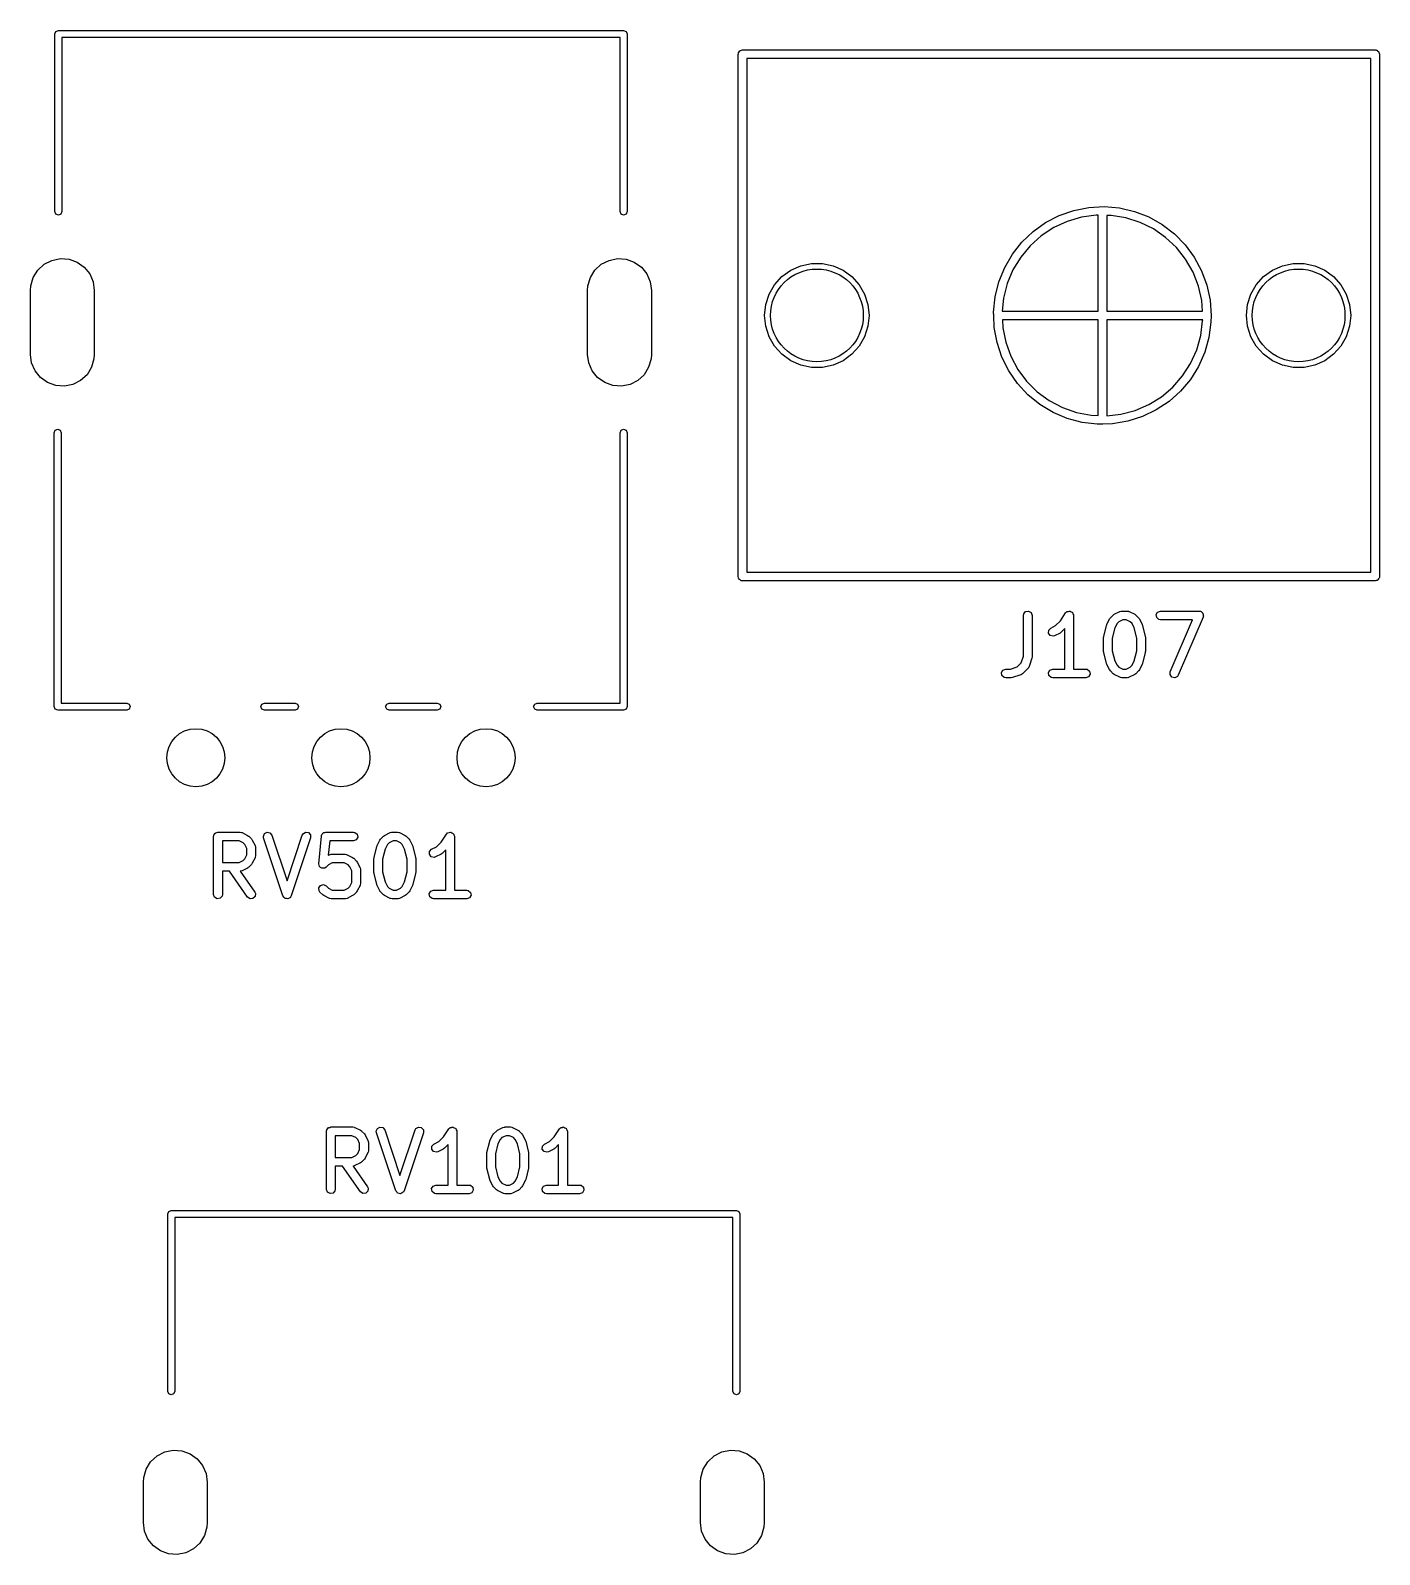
# Model space of a CAD drawing. Extents: x 75 to 204, y -140 to -31.
# Drawn here: x 162.25 to 185.5, y -56.91 to -30.65 of the extents above; entities that cross this region are included whole.
import ezdxf

# ---------------------------------------------------------------- set-up
doc = ezdxf.new("R2010")
doc.units = 0
doc.layers.add('BLACK', color=7, linetype='CONTINUOUS')

msp = doc.modelspace()

# ---------------------------------------------------------------- linework, layer by layer
at = {"layer": 'BLACK', "linetype": 'CONTINUOUS'}
for p, q in [((162.67, -30.71), (162.688, -30.6676)), ((162.67, -33.77), (162.67, -30.71)), ((162.688, -30.6676), (162.73, -30.65)), ((162.73, -30.65), (172.47, -30.65)), ((172.47, -30.65), (172.512, -30.6676)), ((172.512, -30.6676), (172.53, -30.71)), ((172.53, -30.71), (172.53, -33.77)), ((172.41, -30.77), (162.79, -30.77)), ((162.79, -30.77), (162.79, -33.77)), ((172.41, -33.77), (172.41, -30.77)), ((174.503, -30.9917), (174.521, -30.985)), ((174.521, -30.985), (185.421, -30.985)), ((185.421, -30.985), (185.431, -30.9867)), ((174.446, -31.06), (174.448, -31.0503)), ((174.446, -40.06), (174.446, -31.06)), ((174.447, -31.047), (174.449, -31.0441)), ((174.448, -31.0503), (174.447, -31.047)), ((174.449, -31.0441), (174.451, -31.0343)), ((174.451, -31.0343), (174.463, -31.0194)), ((174.463, -31.0194), (174.473, -31.0025)), ((174.473, -31.0025), (174.479, -31.0002)), ((174.479, -31.0002), (174.483, -30.995)), ((174.483, -30.995), (174.503, -30.9917)), ((174.596, -31.135), (174.596, -39.985)), ((185.346, -31.135), (174.596, -31.135)), ((185.346, -39.985), (185.346, -31.135)), ((185.431, -30.9867), (185.434, -30.9861)), ((185.434, -30.9861), (185.437, -30.9878)), ((185.437, -30.9878), (185.447, -30.9895)), ((185.447, -30.9895), (185.462, -31.002)), ((185.462, -31.002), (185.478, -31.0118)), ((185.478, -31.0118), (185.481, -31.0181)), ((185.481, -31.0181), (185.486, -31.0225)), ((185.486, -31.0225), (185.489, -31.0417)), ((185.489, -31.0417), (185.496, -31.06)), ((185.496, -31.06), (185.496, -40.06)), ((162.688, -33.8124), (162.67, -33.77)), ((162.73, -33.83), (162.688, -33.8124)), ((162.772, -33.8124), (162.73, -33.83)), ((162.79, -33.77), (162.772, -33.8124)), ((172.428, -33.8124), (172.41, -33.77)), ((172.47, -33.83), (172.428, -33.8124)), ((172.512, -33.8124), (172.47, -33.83)), ((172.53, -33.77), (172.512, -33.8124)), ((179.741, -33.9613), (179.976, -33.8392)), ((179.976, -33.8392), (180.226, -33.7515)), ((180.361, -33.868), (180.115, -33.9397)), ((180.226, -33.7515), (180.486, -33.6998)), ((180.615, -33.8334), (180.361, -33.868)), ((180.486, -33.6998), (180.75, -33.6852)), ((180.646, -33.8338), (180.615, -33.8334)), ((180.646, -35.485), (180.646, -33.8338)), ((180.75, -33.6852), (181.014, -33.7081)), ((180.872, -33.8367), (180.796, -33.8358)), ((180.796, -33.8358), (180.796, -35.485)), ((181.125, -33.878), (180.872, -33.8367)), ((181.014, -33.7081), (181.272, -33.7679)), ((181.272, -33.7679), (181.519, -33.8634)), ((181.519, -33.8634), (181.75, -33.9929)), ((179.334, -34.2981), (179.526, -34.1153)), ((179.526, -34.1153), (179.741, -33.9613)), ((179.882, -34.047), (179.668, -34.1876)), ((180.115, -33.9397), (179.882, -34.047)), ((181.369, -33.9561), (181.125, -33.878)), ((181.599, -34.0695), (181.369, -33.9561)), ((181.81, -34.2157), (181.599, -34.0695)), ((181.75, -33.9929), (181.961, -34.1535)), ((179.17, -34.5061), (179.334, -34.2981)), ((179.477, -34.3584), (179.313, -34.5555)), ((179.668, -34.1876), (179.477, -34.3584)), ((181.996, -34.3913), (181.81, -34.2157)), ((181.961, -34.1535), (182.147, -34.3423)), ((182.155, -34.5927), (181.996, -34.3913)), ((182.147, -34.3423), (182.304, -34.5553)), ((162.486, -34.6784), (162.619, -34.6106)), ((162.619, -34.6106), (162.765, -34.5811)), ((162.765, -34.5811), (162.914, -34.592)), ((162.914, -34.592), (163.055, -34.6426)), ((163.055, -34.6426), (163.177, -34.7291)), ((172.086, -34.6784), (172.219, -34.6106)), ((172.219, -34.6106), (172.365, -34.5811)), ((172.365, -34.5811), (172.514, -34.592)), ((172.514, -34.592), (172.655, -34.6426)), ((172.655, -34.6426), (172.777, -34.7291)), ((179.037, -34.7351), (179.17, -34.5061)), ((179.313, -34.5555), (179.18, -34.7747)), ((182.282, -34.8153), (182.155, -34.5927)), ((182.304, -34.5553), (182.43, -34.7884)), ((162.256, -35.0497), (162.298, -34.9063)), ((162.298, -34.9063), (162.376, -34.7794)), ((162.376, -34.7794), (162.486, -34.6784)), ((163.177, -34.7291), (163.27, -34.8451)), ((163.27, -34.8451), (163.33, -34.9821)), ((171.856, -35.0497), (171.898, -34.9063)), ((171.898, -34.9063), (171.976, -34.7794)), ((171.976, -34.7794), (172.086, -34.6784)), ((172.777, -34.7291), (172.87, -34.8451)), ((172.87, -34.8451), (172.93, -34.9821)), ((175.073, -35.031), (175.199, -34.8912)), ((175.199, -34.8912), (175.351, -34.7806)), ((175.351, -34.7806), (175.523, -34.704)), ((175.523, -34.704), (175.707, -34.6649)), ((175.707, -34.6649), (175.895, -34.6649)), ((175.895, -34.6649), (176.079, -34.704)), ((176.079, -34.704), (176.251, -34.7806)), ((176.251, -34.7806), (176.403, -34.8912)), ((176.403, -34.8912), (176.529, -35.031)), ((178.938, -34.9806), (179.037, -34.7351)), ((179.18, -34.7747), (179.081, -35.0111)), ((182.375, -35.0542), (182.282, -34.8153)), ((182.43, -34.7884), (182.522, -35.0369)), ((183.373, -35.031), (183.499, -34.8912)), ((183.499, -34.8912), (183.651, -34.7806)), ((183.651, -34.7806), (183.823, -34.704)), ((183.823, -34.704), (184.007, -34.6649)), ((184.007, -34.6649), (184.195, -34.6649)), ((184.195, -34.6649), (184.379, -34.704)), ((184.379, -34.704), (184.551, -34.7806)), ((184.551, -34.7806), (184.703, -34.8912)), ((184.703, -34.8912), (184.829, -35.031)), ((162.25, -35.13), (162.256, -35.0497)), ((162.25, -36.23), (162.25, -35.13)), ((163.33, -34.9821), (163.35, -35.13)), ((163.35, -35.13), (163.35, -36.23)), ((171.85, -35.13), (171.856, -35.0497)), ((171.85, -36.23), (171.85, -35.13)), ((172.93, -34.9821), (172.95, -35.13)), ((172.95, -35.13), (172.95, -36.23)), ((174.979, -35.1939), (175.073, -35.031)), ((176.529, -35.031), (176.623, -35.1939)), ((178.874, -35.2376), (178.938, -34.9806)), ((179.081, -35.0111), (179.017, -35.2596)), ((182.432, -35.3043), (182.375, -35.0542)), ((182.522, -35.0369), (182.577, -35.2958)), ((183.279, -35.1939), (183.373, -35.031)), ((184.829, -35.031), (184.923, -35.1939)), ((174.901, -35.56), (174.921, -35.3729)), ((174.921, -35.3729), (174.979, -35.1939)), ((176.623, -35.1939), (176.681, -35.3729)), ((176.681, -35.3729), (176.701, -35.56)), ((178.847, -35.5011), (178.874, -35.2376)), ((179.017, -35.2596), (178.995, -35.485)), ((182.445, -35.485), (182.432, -35.3043)), ((182.577, -35.2958), (182.596, -35.56)), ((183.201, -35.56), (183.221, -35.3729)), ((183.221, -35.3729), (183.279, -35.1939)), ((184.923, -35.1939), (184.981, -35.3729)), ((184.981, -35.3729), (185.001, -35.56)), ((174.921, -35.7471), (174.901, -35.56)), ((176.701, -35.56), (176.681, -35.7471)), ((178.847, -35.5147), (178.847, -35.5011)), ((178.849, -35.5444), (178.847, -35.5147)), ((178.847, -35.547), (178.849, -35.5444)), ((178.849, -35.5586), (178.847, -35.547)), ((178.857, -35.7658), (178.849, -35.5586)), ((178.995, -35.485), (180.646, -35.485)), ((178.998, -35.635), (179.004, -35.7708)), ((180.646, -35.635), (178.998, -35.635)), ((180.646, -37.2835), (180.646, -35.635)), ((180.796, -35.485), (182.445, -35.485)), ((180.796, -35.635), (180.796, -37.2872)), ((182.449, -35.635), (180.796, -35.635)), ((182.416, -35.9049), (182.448, -35.6505)), ((182.448, -35.6505), (182.449, -35.635)), ((182.592, -35.6777), (182.557, -35.9402)), ((182.596, -35.56), (182.592, -35.6777)), ((183.221, -35.7471), (183.201, -35.56)), ((185.001, -35.56), (184.981, -35.7471)), ((174.979, -35.9261), (174.921, -35.7471)), ((175.073, -36.089), (174.979, -35.9261)), ((176.623, -35.9261), (176.529, -36.089)), ((176.681, -35.7471), (176.623, -35.9261)), ((178.905, -36.0263), (178.857, -35.7658)), ((179.004, -35.7708), (179.054, -36.0223)), ((182.347, -36.1516), (182.416, -35.9049)), ((182.557, -35.9402), (182.485, -36.1951)), ((183.279, -35.9261), (183.221, -35.7471)), ((183.373, -36.089), (183.279, -35.9261)), ((184.923, -35.9261), (184.829, -36.089)), ((184.981, -35.7471), (184.923, -35.9261)), ((162.27, -36.3779), (162.25, -36.23)), ((163.35, -36.23), (163.344, -36.3103)), ((171.87, -36.3779), (171.85, -36.23)), ((172.95, -36.23), (172.944, -36.3103)), ((175.199, -36.2288), (175.073, -36.089)), ((175.351, -36.3394), (175.199, -36.2288)), ((176.403, -36.2288), (176.251, -36.3394)), ((176.529, -36.089), (176.403, -36.2288)), ((178.989, -36.2775), (178.905, -36.0263)), ((179.054, -36.0223), (179.141, -36.2636)), ((182.241, -36.3854), (182.347, -36.1516)), ((182.485, -36.1951), (182.378, -36.4374)), ((183.499, -36.2288), (183.373, -36.089)), ((183.651, -36.3394), (183.499, -36.2288)), ((184.703, -36.2288), (184.551, -36.3394)), ((184.829, -36.089), (184.703, -36.2288)), ((162.33, -36.5149), (162.27, -36.3779)), ((163.302, -36.4537), (163.224, -36.5806)), ((163.344, -36.3103), (163.302, -36.4537)), ((171.93, -36.5149), (171.87, -36.3779)), ((172.902, -36.4537), (172.824, -36.5806)), ((172.944, -36.3103), (172.902, -36.4537)), ((175.523, -36.416), (175.351, -36.3394)), ((175.707, -36.4551), (175.523, -36.416)), ((175.895, -36.4551), (175.707, -36.4551)), ((176.079, -36.416), (175.895, -36.4551)), ((176.251, -36.3394), (176.079, -36.416)), ((179.107, -36.5145), (178.989, -36.2775)), ((179.141, -36.2636), (179.262, -36.4894)), ((179.262, -36.4894), (179.415, -36.6949)), ((182.103, -36.601), (182.241, -36.3854)), ((182.378, -36.4374), (182.238, -36.6621)), ((183.823, -36.416), (183.651, -36.3394)), ((184.007, -36.4551), (183.823, -36.416)), ((184.195, -36.4551), (184.007, -36.4551)), ((184.379, -36.416), (184.195, -36.4551)), ((184.551, -36.3394), (184.379, -36.416)), ((162.423, -36.6309), (162.33, -36.5149)), ((162.545, -36.7174), (162.423, -36.6309)), ((162.686, -36.768), (162.545, -36.7174)), ((162.981, -36.7494), (162.835, -36.7789)), ((163.114, -36.6816), (162.981, -36.7494)), ((163.224, -36.5806), (163.114, -36.6816)), ((172.023, -36.6309), (171.93, -36.5149)), ((172.145, -36.7174), (172.023, -36.6309)), ((172.286, -36.768), (172.145, -36.7174)), ((172.581, -36.7494), (172.435, -36.7789)), ((172.714, -36.6816), (172.581, -36.7494)), ((172.824, -36.5806), (172.714, -36.6816)), ((179.258, -36.7323), (179.107, -36.5145)), ((179.437, -36.9268), (179.258, -36.7323)), ((179.415, -36.6949), (179.598, -36.8754)), ((181.933, -36.7938), (182.103, -36.601)), ((182.238, -36.6621), (182.067, -36.8648)), ((162.835, -36.7789), (162.686, -36.768)), ((172.435, -36.7789), (172.286, -36.768)), ((179.643, -37.094), (179.437, -36.9268)), ((179.598, -36.8754), (179.804, -37.027)), ((181.52, -37.0944), (181.738, -36.9595)), ((181.738, -36.9595), (181.933, -36.7938)), ((182.067, -36.8648), (181.87, -37.0415)), ((179.87, -37.2306), (179.643, -37.094)), ((179.804, -37.027), (180.031, -37.1464)), ((180.114, -37.3339), (179.87, -37.2306)), ((180.031, -37.1464), (180.273, -37.2309)), ((180.273, -37.2309), (180.525, -37.2787)), ((180.525, -37.2787), (180.646, -37.2835)), ((180.796, -37.2872), (181.036, -37.2609)), ((181.036, -37.2609), (181.284, -37.1956)), ((181.284, -37.1956), (181.52, -37.0944)), ((181.65, -37.1887), (181.411, -37.3033)), ((181.87, -37.0415), (181.65, -37.1887)), ((162.66, -37.58), (162.678, -37.5376)), ((162.678, -37.5376), (162.72, -37.52)), ((162.72, -37.52), (162.762, -37.5376)), ((162.762, -37.5376), (162.78, -37.58)), ((172.41, -37.58), (172.428, -37.5376)), ((172.428, -37.5376), (172.47, -37.52)), ((172.47, -37.52), (172.512, -37.5376)), ((172.512, -37.5376), (172.53, -37.58)), ((180.37, -37.4018), (180.114, -37.3339)), ((180.633, -37.4329), (180.37, -37.4018)), ((180.703, -37.4313), (180.633, -37.4329)), ((180.708, -37.4339), (180.703, -37.4313)), ((180.726, -37.4307), (180.708, -37.4339)), ((180.897, -37.4267), (180.726, -37.4307)), ((181.159, -37.3832), (180.897, -37.4267)), ((181.411, -37.3033), (181.159, -37.3832)), ((162.66, -42.3), (162.66, -37.58)), ((162.78, -37.58), (162.78, -42.24)), ((172.41, -42.24), (172.41, -37.58)), ((172.53, -37.58), (172.53, -42.3)), ((174.453, -40.0783), (174.446, -40.06)), ((174.456, -40.0975), (174.453, -40.0783)), ((174.461, -40.1018), (174.456, -40.0975)), ((174.464, -40.1082), (174.461, -40.1018)), ((174.48, -40.118), (174.464, -40.1082)), ((174.495, -40.1305), (174.48, -40.118)), ((174.505, -40.1322), (174.495, -40.1305)), ((174.508, -40.1339), (174.505, -40.1322)), ((174.511, -40.1333), (174.508, -40.1339)), ((174.521, -40.135), (174.511, -40.1333)), ((185.421, -40.135), (174.521, -40.135)), ((174.596, -39.985), (185.346, -39.985)), ((185.439, -40.1283), (185.421, -40.135)), ((185.458, -40.125), (185.439, -40.1283)), ((185.463, -40.1198), (185.458, -40.125)), ((185.469, -40.1175), (185.463, -40.1198)), ((185.479, -40.1006), (185.469, -40.1175)), ((185.491, -40.0857), (185.479, -40.1006)), ((185.493, -40.0759), (185.491, -40.0857)), ((185.495, -40.073), (185.493, -40.0759)), ((185.496, -40.06), (185.494, -40.0697)), ((185.494, -40.0697), (185.495, -40.073)), ((179.365, -40.7017), (179.398, -40.6624)), ((179.398, -40.6624), (179.448, -40.6535)), ((179.448, -40.6535), (179.493, -40.6792)), ((179.493, -40.6792), (179.51, -40.7274)), ((179.996, -40.8225), (180.087, -40.6858)), ((180.087, -40.6858), (180.105, -40.6669)), ((180.105, -40.6669), (180.109, -40.6657)), ((180.109, -40.6657), (180.112, -40.6624)), ((180.112, -40.6624), (180.134, -40.6586)), ((180.134, -40.6586), (180.154, -40.6525)), ((180.154, -40.6525), (180.158, -40.6543)), ((180.158, -40.6543), (180.163, -40.6535)), ((180.163, -40.6535), (180.181, -40.6644)), ((180.181, -40.6644), (180.201, -40.6731)), ((180.201, -40.6731), (180.203, -40.677)), ((180.203, -40.677), (180.207, -40.6792)), ((180.207, -40.6792), (180.214, -40.6996)), ((180.214, -40.6996), (180.224, -40.7191)), ((180.926, -40.7079), (181.021, -40.6603)), ((181.021, -40.6603), (181.046, -40.6529)), ((181.046, -40.6529), (181.05, -40.6539)), ((181.05, -40.6539), (181.054, -40.6524)), ((181.054, -40.6524), (181.15, -40.6524)), ((181.15, -40.6524), (181.175, -40.6569)), ((181.175, -40.6569), (181.179, -40.6598)), ((181.179, -40.6598), (181.183, -40.6603)), ((181.183, -40.6603), (181.278, -40.7079)), ((181.647, -40.7144), (181.673, -40.6699)), ((181.673, -40.6699), (181.721, -40.6524)), ((181.721, -40.6524), (182.388, -40.6524)), ((182.388, -40.6524), (182.413, -40.6569)), ((182.413, -40.6569), (182.42, -40.6626)), ((182.42, -40.6626), (182.429, -40.6646)), ((182.429, -40.6646), (182.439, -40.6786)), ((182.439, -40.6786), (182.453, -40.6899)), ((182.453, -40.6899), (182.454, -40.6986)), ((182.454, -40.6986), (182.459, -40.7057)), ((179.36, -40.7274), (179.365, -40.7017)), ((179.36, -41.4295), (179.36, -40.7274)), ((179.51, -40.7274), (179.51, -41.4417)), ((179.795, -40.9833), (179.83, -40.946)), ((179.83, -40.946), (179.915, -40.9038)), ((179.915, -40.9038), (179.996, -40.8225)), ((180.075, -40.9561), (180.012, -41.0185)), ((180.075, -41.6524), (180.075, -40.9561)), ((180.224, -40.7191), (180.223, -40.7233)), ((180.223, -40.7233), (180.225, -40.7274)), ((180.225, -40.7274), (180.225, -41.6524)), ((180.743, -41.0901), (180.791, -40.8997)), ((180.791, -40.8997), (180.796, -40.8878)), ((180.796, -40.8878), (180.797, -40.8843)), ((180.797, -40.8843), (180.844, -40.7891)), ((180.844, -40.7891), (180.858, -40.7711)), ((180.858, -40.7696), (180.906, -40.722)), ((180.858, -40.7711), (180.858, -40.7696)), ((180.935, -40.944), (180.891, -41.1176)), ((180.906, -40.722), (180.924, -40.7091)), ((180.924, -40.7091), (180.926, -40.7079)), ((180.973, -40.867), (180.935, -40.944)), ((181.004, -40.8366), (180.973, -40.867)), ((181.072, -40.8024), (181.004, -40.8366)), ((181.132, -40.8024), (181.072, -40.8024)), ((181.2, -40.8366), (181.132, -40.8024)), ((181.231, -40.867), (181.2, -40.8366)), ((181.269, -40.944), (181.231, -40.867)), ((181.313, -41.1176), (181.269, -40.944)), ((181.278, -40.7079), (181.296, -40.7213)), ((181.296, -40.7213), (181.298, -40.722)), ((181.298, -40.722), (181.345, -40.7696)), ((181.345, -40.7696), (181.358, -40.788)), ((181.358, -40.788), (181.36, -40.7891)), ((181.36, -40.7891), (181.407, -40.8843)), ((181.407, -40.8843), (181.411, -40.8967)), ((181.411, -40.8967), (181.413, -40.8997)), ((181.413, -40.8997), (181.46, -41.0901)), ((181.656, -40.7649), (181.647, -40.7144)), ((181.695, -40.7979), (181.656, -40.7649)), ((181.721, -40.8024), (181.695, -40.7979)), ((182.274, -40.8024), (181.721, -40.8024)), ((181.89, -41.6978), (182.274, -40.8024)), ((182.457, -40.7569), (182.028, -41.7569)), ((182.462, -40.7404), (182.457, -40.7481)), ((182.457, -40.7481), (182.457, -40.7569)), ((182.459, -40.7057), (182.458, -40.7232)), ((182.458, -40.7232), (182.462, -40.7404)), ((179.792, -41.0345), (179.795, -40.9833)), ((179.823, -41.0757), (179.792, -41.0345)), ((179.872, -41.0876), (179.823, -41.0757)), ((179.897, -41.0802), (179.872, -41.0876)), ((179.993, -41.0326), (179.897, -41.0802)), ((179.994, -41.0314), (179.993, -41.0326)), ((180.012, -41.0185), (179.994, -41.0314)), ((180.741, -41.1083), (180.744, -41.0936)), ((180.741, -41.3464), (180.741, -41.1083)), ((180.744, -41.0936), (180.743, -41.0901)), ((180.891, -41.1176), (180.891, -41.3372)), ((181.313, -41.3372), (181.313, -41.1176)), ((181.46, -41.0901), (181.461, -41.1051)), ((181.461, -41.1051), (181.463, -41.1083)), ((181.463, -41.1083), (181.463, -41.3464)), ((179.322, -41.544), (179.36, -41.4295)), ((179.506, -41.4654), (179.459, -41.6082)), ((179.51, -41.4417), (179.506, -41.4637)), ((179.506, -41.4637), (179.506, -41.4654)), ((180.742, -41.3497), (180.741, -41.3464)), ((180.743, -41.3646), (180.742, -41.3497)), ((180.791, -41.5551), (180.743, -41.3646)), ((180.891, -41.3372), (180.935, -41.5107)), ((181.269, -41.5107), (181.313, -41.3372)), ((181.46, -41.3646), (181.413, -41.5551)), ((181.463, -41.3464), (181.46, -41.3612)), ((181.46, -41.3612), (181.46, -41.3646)), ((178.98, -41.7144), (179.006, -41.6699)), ((178.989, -41.7649), (178.98, -41.7144)), ((179.006, -41.6699), (179.054, -41.6524)), ((179.054, -41.6524), (179.137, -41.6524)), ((179.137, -41.6524), (179.252, -41.6142)), ((179.316, -41.7509), (179.173, -41.7985)), ((179.252, -41.6142), (179.322, -41.544)), ((179.32, -41.7481), (179.316, -41.7509)), ((179.324, -41.7477), (179.32, -41.7481)), ((179.345, -41.7328), (179.324, -41.7477)), ((179.441, -41.6376), (179.345, -41.7328)), ((179.443, -41.6335), (179.441, -41.6376)), ((179.446, -41.6311), (179.443, -41.6335)), ((179.459, -41.6082), (179.446, -41.6311)), ((179.79, -41.7144), (179.816, -41.6699)), ((179.799, -41.7649), (179.79, -41.7144)), ((179.816, -41.6699), (179.864, -41.6524)), ((179.864, -41.6524), (180.075, -41.6524)), ((180.225, -41.6524), (180.435, -41.6524)), ((180.435, -41.6524), (180.461, -41.6569)), ((180.461, -41.6569), (180.5, -41.6899)), ((180.509, -41.7404), (180.483, -41.7848)), ((180.5, -41.6899), (180.509, -41.7404)), ((180.793, -41.558), (180.791, -41.5551)), ((180.797, -41.5704), (180.793, -41.558)), ((180.844, -41.6657), (180.797, -41.5704)), ((180.846, -41.6668), (180.844, -41.6657)), ((180.858, -41.6852), (180.846, -41.6668)), ((180.906, -41.7328), (180.858, -41.6852)), ((180.908, -41.7335), (180.906, -41.7328)), ((180.926, -41.7468), (180.908, -41.7335)), ((181.021, -41.7945), (180.926, -41.7468)), ((180.935, -41.5107), (180.973, -41.5877)), ((180.973, -41.5877), (181.004, -41.6181)), ((181.004, -41.6181), (181.072, -41.6524)), ((181.072, -41.6524), (181.132, -41.6524)), ((181.132, -41.6524), (181.2, -41.6181)), ((181.278, -41.7468), (181.183, -41.7945)), ((181.2, -41.6181), (181.231, -41.5877)), ((181.231, -41.5877), (181.269, -41.5107)), ((181.279, -41.7457), (181.278, -41.7468)), ((181.298, -41.7328), (181.279, -41.7457)), ((181.345, -41.6852), (181.298, -41.7328)), ((181.346, -41.6837), (181.345, -41.6852)), ((181.36, -41.6657), (181.346, -41.6837)), ((181.407, -41.5704), (181.36, -41.6657)), ((181.408, -41.5669), (181.407, -41.5704)), ((181.413, -41.5551), (181.408, -41.5669)), ((181.887, -41.7491), (181.89, -41.6978)), ((181.918, -41.7901), (181.887, -41.7491)), ((179.029, -41.7979), (178.989, -41.7649)), ((179.054, -41.8024), (179.029, -41.7979)), ((179.15, -41.8024), (179.054, -41.8024)), ((179.151, -41.8018), (179.15, -41.8024)), ((179.173, -41.7985), (179.151, -41.8018)), ((179.838, -41.7979), (179.799, -41.7649)), ((179.864, -41.8024), (179.838, -41.7979)), ((180.435, -41.8024), (179.864, -41.8024)), ((180.483, -41.7848), (180.435, -41.8024)), ((181.025, -41.795), (181.021, -41.7945)), ((181.029, -41.7979), (181.025, -41.795)), ((181.054, -41.8024), (181.029, -41.7979)), ((181.15, -41.8024), (181.054, -41.8024)), ((181.154, -41.8008), (181.15, -41.8024)), ((181.158, -41.8019), (181.154, -41.8008)), ((181.183, -41.7945), (181.158, -41.8019)), ((181.968, -41.8019), (181.918, -41.7901)), ((182.014, -41.7787), (181.968, -41.8019)), ((182.028, -41.7569), (182.014, -41.7787)), ((162.78, -42.24), (163.91, -42.24)), ((163.91, -42.24), (163.952, -42.2576)), ((163.952, -42.2576), (163.97, -42.3)), ((166.22, -42.3), (166.238, -42.2576)), ((166.238, -42.2576), (166.28, -42.24)), ((166.28, -42.24), (166.81, -42.24)), ((166.81, -42.24), (166.852, -42.2576)), ((166.852, -42.2576), (166.87, -42.3)), ((168.37, -42.3), (168.388, -42.2576)), ((168.388, -42.2576), (168.43, -42.24)), ((168.43, -42.24), (169.26, -42.24)), ((169.26, -42.24), (169.302, -42.2576)), ((169.302, -42.2576), (169.32, -42.3)), ((170.92, -42.3), (170.938, -42.2576)), ((170.938, -42.2576), (170.98, -42.24)), ((170.98, -42.24), (172.41, -42.24)), ((162.678, -42.3424), (162.66, -42.3)), ((162.72, -42.36), (162.678, -42.3424)), ((162.725, -42.3579), (162.72, -42.36)), ((162.73, -42.36), (162.725, -42.3579)), ((163.91, -42.36), (162.73, -42.36)), ((163.952, -42.3424), (163.91, -42.36)), ((163.97, -42.3), (163.952, -42.3424)), ((166.238, -42.3424), (166.22, -42.3)), ((166.28, -42.36), (166.238, -42.3424)), ((166.81, -42.36), (166.28, -42.36)), ((166.852, -42.3424), (166.81, -42.36)), ((166.87, -42.3), (166.852, -42.3424)), ((168.388, -42.3424), (168.37, -42.3)), ((168.43, -42.36), (168.388, -42.3424)), ((169.26, -42.36), (168.43, -42.36)), ((169.302, -42.3424), (169.26, -42.36)), ((169.32, -42.3), (169.302, -42.3424)), ((170.938, -42.3424), (170.92, -42.3)), ((170.98, -42.36), (170.938, -42.3424)), ((172.47, -42.36), (170.98, -42.36)), ((172.512, -42.3424), (172.47, -42.36)), ((172.53, -42.3), (172.512, -42.3424)), ((165.406, -44.5374), (165.408, -44.5276)), ((165.406, -45.5374), (165.406, -44.5374)), ((165.407, -44.5244), (165.409, -44.5215)), ((165.408, -44.5276), (165.407, -44.5244)), ((165.409, -44.5215), (165.41, -44.5117)), ((165.41, -44.5117), (165.423, -44.4968)), ((165.423, -44.4968), (165.433, -44.4799)), ((165.433, -44.4799), (165.439, -44.4776)), ((165.439, -44.4776), (165.443, -44.4724)), ((165.443, -44.4724), (165.463, -44.469)), ((165.463, -44.469), (165.481, -44.4624)), ((165.481, -44.4624), (165.862, -44.4624)), ((165.556, -44.6124), (165.556, -44.9862)), ((165.844, -44.6124), (165.556, -44.6124)), ((165.913, -44.6466), (165.844, -44.6124)), ((165.862, -44.4624), (165.888, -44.4669)), ((165.888, -44.4669), (165.891, -44.4698)), ((165.891, -44.4698), (165.895, -44.4703)), ((165.895, -44.4703), (165.991, -44.5179)), ((165.991, -44.5179), (166.009, -44.5313)), ((166.009, -44.5313), (166.01, -44.532)), ((166.01, -44.532), (166.058, -44.5796)), ((166.058, -44.5796), (166.071, -44.598)), ((166.071, -44.598), (166.072, -44.5991)), ((166.072, -44.5991), (166.119, -44.6943)), ((166.263, -44.5353), (166.282, -44.4876)), ((166.267, -44.5611), (166.263, -44.5353)), ((166.6, -45.5611), (166.267, -44.5611)), ((166.282, -44.4876), (166.327, -44.4632)), ((166.327, -44.4632), (166.377, -44.4735)), ((166.377, -44.4735), (166.409, -44.5137)), ((166.409, -44.5137), (166.671, -45.3002)), ((166.671, -45.3002), (166.934, -44.5137)), ((167.076, -44.5611), (166.743, -45.5611)), ((166.934, -44.5137), (166.946, -44.4908)), ((166.946, -44.4908), (166.99, -44.4639)), ((166.99, -44.4639), (167.04, -44.4714)), ((167.04, -44.4714), (167.075, -44.5098)), ((167.075, -44.5098), (167.076, -44.5611)), ((167.216, -45.0061), (167.263, -44.5299)), ((167.263, -44.5299), (167.265, -44.5261)), ((167.264, -44.5244), (167.266, -44.5217)), ((167.265, -44.5261), (167.264, -44.5244)), ((167.266, -44.5217), (167.271, -44.5048)), ((167.271, -44.5048), (167.282, -44.4937)), ((167.282, -44.4937), (167.29, -44.4799)), ((167.29, -44.4799), (167.3, -44.4763)), ((167.3, -44.4763), (167.307, -44.469)), ((167.307, -44.469), (167.323, -44.4678)), ((167.323, -44.4678), (167.338, -44.4624)), ((167.338, -44.4624), (167.814, -44.4624)), ((167.406, -44.6124), (167.381, -44.8606)), ((167.814, -44.6124), (167.406, -44.6124)), ((167.814, -44.4624), (167.84, -44.4669)), ((167.862, -44.5948), (167.814, -44.6124)), ((167.84, -44.4669), (167.879, -44.4999)), ((167.888, -44.5504), (167.862, -44.5948)), ((167.879, -44.4999), (167.888, -44.5504)), ((168.223, -44.6943), (168.271, -44.5991)), ((168.271, -44.5991), (168.284, -44.5811)), ((168.284, -44.5811), (168.285, -44.5796)), ((168.285, -44.5796), (168.333, -44.532)), ((168.333, -44.532), (168.351, -44.5191)), ((168.351, -44.5191), (168.352, -44.5179)), ((168.352, -44.5179), (168.447, -44.4703)), ((168.499, -44.6124), (168.43, -44.6466)), ((168.447, -44.4703), (168.472, -44.4629)), ((168.472, -44.4629), (168.477, -44.4639)), ((168.477, -44.4639), (168.481, -44.4624)), ((168.481, -44.4624), (168.576, -44.4624)), ((168.558, -44.6124), (168.499, -44.6124)), ((168.627, -44.6466), (168.558, -44.6124)), ((168.576, -44.4624), (168.602, -44.4669)), ((168.602, -44.4669), (168.605, -44.4698)), ((168.605, -44.4698), (168.61, -44.4703)), ((168.61, -44.4703), (168.705, -44.5179)), ((168.705, -44.5179), (168.723, -44.5313)), ((168.723, -44.5313), (168.724, -44.532)), ((168.724, -44.532), (168.772, -44.5796)), ((168.772, -44.5796), (168.785, -44.598)), ((168.785, -44.598), (168.786, -44.5991)), ((168.786, -44.5991), (168.834, -44.6943)), ((169.246, -44.7138), (169.327, -44.6325)), ((169.327, -44.6325), (169.419, -44.4958)), ((169.419, -44.4958), (169.437, -44.4769)), ((169.437, -44.4769), (169.441, -44.4757)), ((169.441, -44.4757), (169.443, -44.4724)), ((169.443, -44.4724), (169.465, -44.4686)), ((169.465, -44.4686), (169.486, -44.4625)), ((169.486, -44.4625), (169.49, -44.4643)), ((169.49, -44.4643), (169.494, -44.4635)), ((169.494, -44.4635), (169.513, -44.4744)), ((169.513, -44.4744), (169.533, -44.4831)), ((169.533, -44.4831), (169.535, -44.487)), ((169.535, -44.487), (169.538, -44.4892)), ((169.538, -44.4892), (169.546, -44.5096)), ((169.546, -44.5096), (169.555, -44.5291)), ((169.555, -44.5291), (169.554, -44.5333)), ((169.554, -44.5333), (169.556, -44.5374)), ((169.556, -44.5374), (169.556, -45.4624)), ((165.943, -44.677), (165.913, -44.6466)), ((165.977, -44.7456), (165.943, -44.677)), ((165.943, -44.9215), (165.977, -44.853)), ((165.977, -44.853), (165.977, -44.7456)), ((166.119, -44.6943), (166.127, -44.7193)), ((166.12, -44.8998), (166.119, -44.9043)), ((166.123, -44.8964), (166.12, -44.8998)), ((166.127, -44.8707), (166.123, -44.8964)), ((166.127, -44.7193), (166.126, -44.7236)), ((166.126, -44.7236), (166.127, -44.7279)), ((166.127, -44.7279), (166.127, -44.8707)), ((167.381, -44.8606), (167.4, -44.8513)), ((167.4, -44.8513), (167.425, -44.8438)), ((167.425, -44.8438), (167.429, -44.8449)), ((167.429, -44.8449), (167.433, -44.8433)), ((167.433, -44.8433), (167.671, -44.8433)), ((167.671, -44.8433), (167.697, -44.8479)), ((167.697, -44.8479), (167.701, -44.8507)), ((167.701, -44.8507), (167.705, -44.8513)), ((167.705, -44.8513), (167.8, -44.8989)), ((167.8, -44.8989), (167.818, -44.9122)), ((168.17, -44.9001), (168.218, -44.7097)), ((168.17, -44.9036), (168.17, -44.9001)), ((168.218, -44.7097), (168.223, -44.6978)), ((168.223, -44.6978), (168.223, -44.6943)), ((168.361, -44.754), (168.318, -44.9276)), ((168.4, -44.677), (168.361, -44.754)), ((168.43, -44.6466), (168.4, -44.677)), ((168.657, -44.677), (168.627, -44.6466)), ((168.696, -44.754), (168.657, -44.677)), ((168.739, -44.9276), (168.696, -44.754)), ((168.834, -44.6943), (168.837, -44.7067)), ((168.837, -44.7067), (168.839, -44.7097)), ((168.839, -44.7097), (168.887, -44.9001)), ((168.887, -44.9001), (168.888, -44.9151)), ((169.123, -44.8445), (169.126, -44.7933)), ((169.154, -44.8857), (169.123, -44.8445)), ((169.126, -44.7933), (169.162, -44.756)), ((169.204, -44.8976), (169.154, -44.8857)), ((169.162, -44.756), (169.246, -44.7138)), ((169.229, -44.8902), (169.204, -44.8976)), ((169.324, -44.8426), (169.229, -44.8902)), ((169.325, -44.8414), (169.324, -44.8426)), ((169.344, -44.8285), (169.325, -44.8414)), ((169.406, -44.7661), (169.344, -44.8285)), ((169.406, -45.4624), (169.406, -44.7661)), ((165.556, -44.9862), (165.844, -44.9862)), ((165.68, -45.1362), (165.556, -45.1362)), ((165.556, -45.1362), (165.556, -45.5374)), ((165.991, -45.5804), (165.68, -45.1362)), ((165.844, -44.9862), (165.913, -44.9519)), ((165.866, -45.1347), (165.863, -45.1358)), ((165.863, -45.1358), (166.114, -45.4944)), ((165.87, -45.1357), (165.866, -45.1347)), ((165.895, -45.1283), (165.87, -45.1357)), ((165.991, -45.0807), (165.895, -45.1283)), ((165.913, -44.9519), (165.943, -44.9215)), ((165.992, -45.0795), (165.991, -45.0807)), ((166.01, -45.0666), (165.992, -45.0795)), ((166.058, -45.019), (166.01, -45.0666)), ((166.072, -44.9995), (166.058, -45.0175)), ((166.058, -45.0175), (166.058, -45.019)), ((166.119, -44.9043), (166.072, -44.9995)), ((167.216, -45.0066), (167.216, -45.0061)), ((167.216, -45.007), (167.216, -45.0066)), ((167.222, -45.0314), (167.216, -45.007)), ((167.229, -45.0558), (167.222, -45.0314)), ((167.229, -45.0561), (167.229, -45.0558)), ((167.229, -45.0566), (167.229, -45.0561)), ((167.25, -45.071), (167.229, -45.0566)), ((167.27, -45.0858), (167.25, -45.071)), ((167.271, -45.0857), (167.27, -45.0858)), ((167.296, -45.0838), (167.271, -45.086)), ((167.271, -45.086), (167.271, -45.0857)), ((167.321, -45.0819), (167.296, -45.0838)), ((167.322, -45.0816), (167.321, -45.0819)), ((167.344, -45.0666), (167.322, -45.0815)), ((167.322, -45.0815), (167.322, -45.0816)), ((167.383, -45.0276), (167.344, -45.0666)), ((167.451, -44.9933), (167.383, -45.0276)), ((167.654, -44.9933), (167.451, -44.9933)), ((167.722, -45.0276), (167.654, -44.9933)), ((167.753, -45.058), (167.722, -45.0276)), ((167.787, -45.1265), (167.753, -45.058)), ((167.787, -45.3292), (167.787, -45.1265)), ((167.818, -44.9122), (167.82, -44.9129)), ((167.82, -44.9129), (167.867, -44.9605)), ((167.867, -44.9605), (167.88, -44.9789)), ((167.88, -44.9789), (167.881, -44.98)), ((167.881, -44.98), (167.929, -45.0753)), ((167.929, -45.0753), (167.936, -45.1002)), ((167.936, -45.1002), (167.935, -45.1046)), ((167.935, -45.1046), (167.937, -45.1088)), ((167.937, -45.1088), (167.937, -45.3469)), ((168.168, -44.9183), (168.17, -44.9036)), ((168.168, -45.1564), (168.168, -44.9183)), ((168.169, -45.1597), (168.168, -45.1564)), ((168.17, -45.1746), (168.169, -45.1597)), ((168.318, -44.9276), (168.318, -45.1472)), ((168.318, -45.1472), (168.361, -45.3207)), ((168.696, -45.3207), (168.739, -45.1472)), ((168.739, -45.1472), (168.739, -44.9276)), ((168.889, -45.1564), (168.887, -45.1712)), ((168.888, -44.9151), (168.889, -44.9183)), ((168.889, -44.9183), (168.889, -45.1564)), ((167.218, -45.4227), (167.247, -45.3807)), ((167.223, -45.4738), (167.218, -45.4227)), ((167.247, -45.3807), (167.297, -45.3674)), ((167.297, -45.3674), (167.344, -45.3891)), ((167.344, -45.3891), (167.383, -45.4281)), ((167.722, -45.4281), (167.753, -45.3977)), ((167.753, -45.3977), (167.787, -45.3292)), ((167.929, -45.3804), (167.881, -45.4757)), ((167.932, -45.3726), (167.929, -45.376)), ((167.929, -45.376), (167.929, -45.3804)), ((167.937, -45.3469), (167.932, -45.3726)), ((168.218, -45.3651), (168.17, -45.1746)), ((168.22, -45.368), (168.218, -45.3651)), ((168.223, -45.3804), (168.22, -45.368)), ((168.271, -45.4757), (168.223, -45.3804)), ((168.361, -45.3207), (168.4, -45.3977)), ((168.4, -45.3977), (168.43, -45.4281)), ((168.627, -45.4281), (168.657, -45.3977)), ((168.657, -45.3977), (168.696, -45.3207)), ((168.834, -45.3804), (168.786, -45.4757)), ((168.839, -45.3651), (168.834, -45.3769)), ((168.834, -45.3769), (168.834, -45.3804)), ((168.887, -45.1746), (168.839, -45.3651)), ((168.887, -45.1712), (168.887, -45.1746)), ((165.423, -45.5856), (165.406, -45.5374)), ((165.468, -45.6112), (165.423, -45.5856)), ((165.518, -45.6023), (165.468, -45.6112)), ((165.551, -45.563), (165.518, -45.6023)), ((165.556, -45.5374), (165.551, -45.563)), ((166.033, -45.6098), (165.991, -45.5804)), ((166.084, -45.6054), (166.033, -45.6098)), ((166.12, -45.5691), (166.084, -45.6054)), ((166.114, -45.4944), (166.125, -45.518)), ((166.125, -45.518), (166.12, -45.5691)), ((166.602, -45.5628), (166.6, -45.5611)), ((166.602, -45.5649), (166.602, -45.5628)), ((166.617, -45.5827), (166.602, -45.5649)), ((166.632, -45.6013), (166.617, -45.5827)), ((166.634, -45.6017), (166.632, -45.6013)), ((166.636, -45.6033), (166.634, -45.6017)), ((166.659, -45.6068), (166.636, -45.6033)), ((166.682, -45.6116), (166.659, -45.6068)), ((166.684, -45.6105), (166.682, -45.6116)), ((166.686, -45.6109), (166.684, -45.6105)), ((166.707, -45.5984), (166.686, -45.6109)), ((166.728, -45.5871), (166.707, -45.5984)), ((166.73, -45.584), (166.728, -45.5851)), ((166.728, -45.5851), (166.728, -45.5871)), ((166.743, -45.5611), (166.73, -45.584)), ((167.237, -45.4952), (167.223, -45.4738)), ((167.285, -45.5428), (167.237, -45.4952)), ((167.287, -45.5435), (167.285, -45.5428)), ((167.305, -45.5568), (167.287, -45.5435)), ((167.4, -45.6045), (167.305, -45.5568)), ((167.383, -45.4281), (167.451, -45.4624)), ((167.404, -45.605), (167.4, -45.6045)), ((167.408, -45.6079), (167.404, -45.605)), ((167.433, -45.6124), (167.408, -45.6079)), ((167.671, -45.6124), (167.433, -45.6124)), ((167.451, -45.4624), (167.654, -45.4624)), ((167.654, -45.4624), (167.722, -45.4281)), ((167.676, -45.6108), (167.671, -45.6124)), ((167.68, -45.6119), (167.676, -45.6108)), ((167.705, -45.6045), (167.68, -45.6119)), ((167.8, -45.5568), (167.705, -45.6045)), ((167.801, -45.5557), (167.8, -45.5568)), ((167.82, -45.5428), (167.801, -45.5557)), ((167.867, -45.4952), (167.82, -45.5428)), ((167.868, -45.4937), (167.867, -45.4952)), ((167.881, -45.4757), (167.868, -45.4937)), ((168.272, -45.4768), (168.271, -45.4757)), ((168.285, -45.4952), (168.272, -45.4768)), ((168.333, -45.5428), (168.285, -45.4952)), ((168.334, -45.5435), (168.333, -45.5428)), ((168.352, -45.5568), (168.334, -45.5435)), ((168.447, -45.6045), (168.352, -45.5568)), ((168.43, -45.4281), (168.499, -45.4624)), ((168.452, -45.605), (168.447, -45.6045)), ((168.455, -45.6079), (168.452, -45.605)), ((168.481, -45.6124), (168.455, -45.6079)), ((168.576, -45.6124), (168.481, -45.6124)), ((168.499, -45.4624), (168.558, -45.4624)), ((168.558, -45.4624), (168.627, -45.4281)), ((168.58, -45.6108), (168.576, -45.6124)), ((168.585, -45.6119), (168.58, -45.6108)), ((168.61, -45.6045), (168.585, -45.6119)), ((168.705, -45.5568), (168.61, -45.6045)), ((168.706, -45.5557), (168.705, -45.5568)), ((168.724, -45.5428), (168.706, -45.5557)), ((168.772, -45.4952), (168.724, -45.5428)), ((168.773, -45.4937), (168.772, -45.4952)), ((168.786, -45.4757), (168.773, -45.4937)), ((169.121, -45.5244), (169.147, -45.4799)), ((169.13, -45.5749), (169.121, -45.5244)), ((169.17, -45.6079), (169.13, -45.5749)), ((169.147, -45.4799), (169.195, -45.4624)), ((169.195, -45.6124), (169.17, -45.6079)), ((169.195, -45.4624), (169.406, -45.4624)), ((169.767, -45.6124), (169.195, -45.6124)), ((169.556, -45.4624), (169.767, -45.4624)), ((169.767, -45.4624), (169.792, -45.4669)), ((169.815, -45.5948), (169.767, -45.6124)), ((169.792, -45.4669), (169.832, -45.4999)), ((169.841, -45.5504), (169.815, -45.5948)), ((169.832, -45.4999), (169.841, -45.5504)), ((167.351, -49.6174), (167.353, -49.6076)), ((167.351, -50.6174), (167.351, -49.6174)), ((167.352, -49.6044), (167.354, -49.6015)), ((167.353, -49.6076), (167.352, -49.6044)), ((167.354, -49.6015), (167.355, -49.5917)), ((167.355, -49.5917), (167.368, -49.5768)), ((167.368, -49.5768), (167.378, -49.5599)), ((167.378, -49.5599), (167.384, -49.5576)), ((167.384, -49.5576), (167.388, -49.5524)), ((167.388, -49.5524), (167.408, -49.549)), ((167.408, -49.549), (167.426, -49.5424)), ((167.426, -49.5424), (167.807, -49.5424)), ((167.807, -49.5424), (167.833, -49.5469)), ((167.833, -49.5469), (167.836, -49.5498)), ((167.836, -49.5498), (167.84, -49.5503)), ((167.84, -49.5503), (167.936, -49.5979)), ((167.936, -49.5979), (167.954, -49.6113)), ((167.954, -49.6113), (167.955, -49.612)), ((167.955, -49.612), (168.003, -49.6596)), ((168.208, -49.6153), (168.227, -49.5676)), ((168.212, -49.6411), (168.208, -49.6153)), ((168.227, -49.5676), (168.272, -49.5432)), ((168.272, -49.5432), (168.322, -49.5535)), ((168.322, -49.5535), (168.354, -49.5937)), ((168.354, -49.5937), (168.616, -50.3802)), ((168.616, -50.3802), (168.879, -49.5937)), ((168.879, -49.5937), (168.891, -49.5708)), ((168.891, -49.5708), (168.935, -49.5439)), ((168.935, -49.5439), (168.985, -49.5514)), ((168.985, -49.5514), (169.02, -49.5898)), ((169.02, -49.5898), (169.021, -49.6411)), ((169.368, -49.7125), (169.459, -49.5758)), ((169.459, -49.5758), (169.477, -49.5569)), ((169.477, -49.5569), (169.481, -49.5557)), ((169.481, -49.5557), (169.484, -49.5524)), ((169.484, -49.5524), (169.505, -49.5486)), ((169.505, -49.5486), (169.526, -49.5425)), ((169.526, -49.5425), (169.53, -49.5443)), ((169.53, -49.5443), (169.534, -49.5435)), ((169.534, -49.5435), (169.553, -49.5544)), ((169.553, -49.5544), (169.573, -49.5631)), ((169.573, -49.5631), (169.575, -49.567)), ((169.575, -49.567), (169.579, -49.5692)), ((169.579, -49.5692), (169.586, -49.5896)), ((169.586, -49.5896), (169.596, -49.6091)), ((169.596, -49.6091), (169.595, -49.6133)), ((169.595, -49.6133), (169.596, -49.6174)), ((169.596, -49.6174), (169.596, -50.5424)), ((170.23, -49.6596), (170.278, -49.612)), ((170.278, -49.612), (170.296, -49.5991)), ((170.296, -49.5991), (170.297, -49.5979)), ((170.297, -49.5979), (170.392, -49.5503)), ((170.392, -49.5503), (170.417, -49.5429)), ((170.417, -49.5429), (170.422, -49.5439)), ((170.422, -49.5439), (170.426, -49.5424)), ((170.426, -49.5424), (170.521, -49.5424)), ((170.521, -49.5424), (170.547, -49.5469)), ((170.547, -49.5469), (170.55, -49.5498)), ((170.55, -49.5498), (170.555, -49.5503)), ((170.555, -49.5503), (170.65, -49.5979)), ((170.65, -49.5979), (170.668, -49.6113)), ((170.668, -49.6113), (170.669, -49.612)), ((170.669, -49.612), (170.717, -49.6596)), ((171.272, -49.7125), (171.364, -49.5758)), ((171.364, -49.5758), (171.382, -49.5569)), ((171.382, -49.5569), (171.386, -49.5557)), ((171.386, -49.5557), (171.388, -49.5524)), ((171.388, -49.5524), (171.41, -49.5486)), ((171.41, -49.5486), (171.431, -49.5425)), ((171.431, -49.5425), (171.435, -49.5443)), ((171.435, -49.5443), (171.439, -49.5435)), ((171.439, -49.5435), (171.458, -49.5544)), ((171.458, -49.5544), (171.478, -49.5631)), ((171.478, -49.5631), (171.48, -49.567)), ((171.48, -49.567), (171.483, -49.5692)), ((171.483, -49.5692), (171.491, -49.5896)), ((171.491, -49.5896), (171.5, -49.6091)), ((171.5, -49.6091), (171.499, -49.6133)), ((171.499, -49.6133), (171.501, -49.6174)), ((171.501, -49.6174), (171.501, -50.5424)), ((167.501, -49.6924), (167.501, -50.0662)), ((167.789, -49.6924), (167.501, -49.6924)), ((167.858, -49.7266), (167.789, -49.6924)), ((167.888, -49.757), (167.858, -49.7266)), ((167.922, -49.8256), (167.888, -49.757)), ((167.922, -49.933), (167.922, -49.8256)), ((168.003, -49.6596), (168.016, -49.678)), ((168.016, -49.678), (168.017, -49.6791)), ((168.017, -49.6791), (168.064, -49.7743)), ((168.064, -49.7743), (168.072, -49.7993)), ((168.072, -49.7993), (168.071, -49.8036)), ((168.071, -49.8036), (168.072, -49.8079)), ((168.072, -49.8079), (168.072, -49.9507)), ((168.545, -50.6411), (168.212, -49.6411)), ((169.021, -49.6411), (168.688, -50.6411)), ((169.164, -49.9245), (169.167, -49.8733)), ((169.167, -49.8733), (169.202, -49.836)), ((169.202, -49.836), (169.286, -49.7938)), ((169.286, -49.7938), (169.368, -49.7125)), ((169.446, -49.8461), (169.384, -49.9085)), ((169.446, -50.5424), (169.446, -49.8461)), ((170.115, -49.9801), (170.163, -49.7897)), ((170.163, -49.7897), (170.168, -49.7778)), ((170.168, -49.7743), (170.216, -49.6791)), ((170.168, -49.7778), (170.168, -49.7743)), ((170.216, -49.6791), (170.229, -49.6611)), ((170.229, -49.6611), (170.23, -49.6596)), ((170.306, -49.834), (170.263, -50.0076)), ((170.345, -49.757), (170.306, -49.834)), ((170.375, -49.7266), (170.345, -49.757)), ((170.444, -49.6924), (170.375, -49.7266)), ((170.503, -49.6924), (170.444, -49.6924)), ((170.572, -49.7266), (170.503, -49.6924)), ((170.602, -49.757), (170.572, -49.7266)), ((170.641, -49.834), (170.602, -49.757)), ((170.684, -50.0076), (170.641, -49.834)), ((170.717, -49.6596), (170.73, -49.678)), ((170.73, -49.678), (170.731, -49.6791)), ((170.731, -49.6791), (170.779, -49.7743)), ((170.779, -49.7743), (170.782, -49.7867)), ((170.782, -49.7867), (170.784, -49.7897)), ((170.784, -49.7897), (170.832, -49.9801)), ((171.068, -49.9245), (171.071, -49.8733)), ((171.071, -49.8733), (171.107, -49.836)), ((171.107, -49.836), (171.191, -49.7938)), ((171.191, -49.7938), (171.272, -49.7125)), ((171.351, -49.8461), (171.289, -49.9085)), ((171.351, -50.5424), (171.351, -49.8461)), ((167.501, -50.0662), (167.789, -50.0662)), ((167.789, -50.0662), (167.858, -50.0319)), ((167.858, -50.0319), (167.888, -50.0015)), ((167.888, -50.0015), (167.922, -49.933)), ((167.955, -50.1466), (167.937, -50.1595)), ((168.003, -50.099), (167.955, -50.1466)), ((168.017, -50.0795), (168.003, -50.0975)), ((168.003, -50.0975), (168.003, -50.099)), ((168.064, -49.9843), (168.017, -50.0795)), ((168.065, -49.9798), (168.064, -49.9843)), ((168.068, -49.9764), (168.065, -49.9798)), ((168.072, -49.9507), (168.068, -49.9764)), ((169.194, -49.9657), (169.164, -49.9245)), ((169.244, -49.9776), (169.194, -49.9657)), ((169.269, -49.9702), (169.244, -49.9776)), ((169.364, -49.9226), (169.269, -49.9702)), ((169.365, -49.9214), (169.364, -49.9226)), ((169.384, -49.9085), (169.365, -49.9214)), ((170.113, -49.9983), (170.115, -49.9836)), ((170.113, -50.2364), (170.113, -49.9983)), ((170.115, -49.9836), (170.115, -49.9801)), ((170.263, -50.0076), (170.263, -50.2272)), ((170.684, -50.2272), (170.684, -50.0076)), ((170.832, -49.9801), (170.833, -49.9951)), ((170.833, -49.9951), (170.834, -49.9983)), ((170.834, -49.9983), (170.834, -50.2364)), ((171.099, -49.9657), (171.068, -49.9245)), ((171.149, -49.9776), (171.099, -49.9657)), ((171.174, -49.9702), (171.149, -49.9776)), ((171.269, -49.9226), (171.174, -49.9702)), ((171.27, -49.9214), (171.269, -49.9226)), ((171.289, -49.9085), (171.27, -49.9214)), ((167.625, -50.2162), (167.501, -50.2162)), ((167.501, -50.2162), (167.501, -50.6174)), ((167.936, -50.6604), (167.625, -50.2162)), ((167.811, -50.2147), (167.808, -50.2158)), ((167.808, -50.2158), (168.059, -50.5744)), ((167.815, -50.2157), (167.811, -50.2147)), ((167.84, -50.2083), (167.815, -50.2157)), ((167.936, -50.1607), (167.84, -50.2083)), ((167.937, -50.1595), (167.936, -50.1607)), ((170.114, -50.2397), (170.113, -50.2364)), ((170.115, -50.2546), (170.114, -50.2397)), ((170.163, -50.4451), (170.115, -50.2546)), ((170.263, -50.2272), (170.306, -50.4007)), ((170.306, -50.4007), (170.345, -50.4777)), ((170.602, -50.4777), (170.641, -50.4007)), ((170.641, -50.4007), (170.684, -50.2272)), ((170.832, -50.2546), (170.784, -50.4451)), ((170.834, -50.2364), (170.832, -50.2512)), ((170.832, -50.2512), (170.832, -50.2546)), ((167.368, -50.6656), (167.351, -50.6174)), ((167.413, -50.6912), (167.368, -50.6656)), ((167.496, -50.643), (167.463, -50.6823)), ((167.501, -50.6174), (167.496, -50.643)), ((167.978, -50.6898), (167.936, -50.6604)), ((168.065, -50.6491), (168.029, -50.6854)), ((168.059, -50.5744), (168.07, -50.598)), ((168.07, -50.598), (168.065, -50.6491)), ((168.547, -50.6428), (168.545, -50.6411)), ((168.547, -50.6449), (168.547, -50.6428)), ((168.562, -50.6627), (168.547, -50.6449)), ((168.577, -50.6813), (168.562, -50.6627)), ((168.652, -50.6784), (168.631, -50.6909)), ((168.673, -50.6671), (168.652, -50.6784)), ((168.675, -50.664), (168.673, -50.6651)), ((168.673, -50.6651), (168.673, -50.6671)), ((168.688, -50.6411), (168.675, -50.664)), ((169.162, -50.6044), (169.187, -50.5599)), ((169.171, -50.6549), (169.162, -50.6044)), ((169.21, -50.6879), (169.171, -50.6549)), ((169.187, -50.5599), (169.235, -50.5424)), ((169.235, -50.5424), (169.446, -50.5424)), ((169.596, -50.5424), (169.807, -50.5424)), ((169.807, -50.5424), (169.833, -50.5469)), ((169.855, -50.6748), (169.807, -50.6924)), ((169.833, -50.5469), (169.872, -50.5799)), ((169.881, -50.6304), (169.855, -50.6748)), ((169.872, -50.5799), (169.881, -50.6304)), ((170.165, -50.448), (170.163, -50.4451)), ((170.168, -50.4604), (170.165, -50.448)), ((170.216, -50.5557), (170.168, -50.4604)), ((170.217, -50.5568), (170.216, -50.5557)), ((170.23, -50.5752), (170.217, -50.5568)), ((170.278, -50.6228), (170.23, -50.5752)), ((170.279, -50.6235), (170.278, -50.6228)), ((170.297, -50.6368), (170.279, -50.6235)), ((170.392, -50.6845), (170.297, -50.6368)), ((170.345, -50.4777), (170.375, -50.5081)), ((170.375, -50.5081), (170.444, -50.5424)), ((170.444, -50.5424), (170.503, -50.5424)), ((170.503, -50.5424), (170.572, -50.5081)), ((170.65, -50.6368), (170.555, -50.6845)), ((170.572, -50.5081), (170.602, -50.4777)), ((170.651, -50.6357), (170.65, -50.6368)), ((170.669, -50.6228), (170.651, -50.6357)), ((170.717, -50.5752), (170.669, -50.6228)), ((170.718, -50.5737), (170.717, -50.5752)), ((170.731, -50.5557), (170.718, -50.5737)), ((170.779, -50.4604), (170.731, -50.5557)), ((170.784, -50.4451), (170.779, -50.4569)), ((170.779, -50.4569), (170.779, -50.4604)), ((171.066, -50.6044), (171.092, -50.5599)), ((171.075, -50.6549), (171.066, -50.6044)), ((171.115, -50.6879), (171.075, -50.6549)), ((171.092, -50.5599), (171.14, -50.5424)), ((171.14, -50.5424), (171.351, -50.5424)), ((171.501, -50.5424), (171.712, -50.5424)), ((171.712, -50.5424), (171.737, -50.5469)), ((171.76, -50.6748), (171.712, -50.6924)), ((171.737, -50.5469), (171.777, -50.5799)), ((171.786, -50.6304), (171.76, -50.6748)), ((171.777, -50.5799), (171.786, -50.6304)), ((167.463, -50.6823), (167.413, -50.6912)), ((168.029, -50.6854), (167.978, -50.6898)), ((168.579, -50.6817), (168.577, -50.6813)), ((168.581, -50.6833), (168.579, -50.6817)), ((168.604, -50.6868), (168.581, -50.6833)), ((168.627, -50.6916), (168.604, -50.6868)), ((168.629, -50.6905), (168.627, -50.6916)), ((168.631, -50.6909), (168.629, -50.6905)), ((169.235, -50.6924), (169.21, -50.6879)), ((169.807, -50.6924), (169.235, -50.6924)), ((170.397, -50.685), (170.392, -50.6845)), ((170.4, -50.6879), (170.397, -50.685)), ((170.426, -50.6924), (170.4, -50.6879)), ((170.521, -50.6924), (170.426, -50.6924)), ((170.525, -50.6908), (170.521, -50.6924)), ((170.53, -50.6919), (170.525, -50.6908)), ((170.555, -50.6845), (170.53, -50.6919)), ((171.14, -50.6924), (171.115, -50.6879)), ((171.712, -50.6924), (171.14, -50.6924)), ((164.615, -51.04), (164.633, -50.9976)), ((164.615, -54.1), (164.615, -51.04)), ((164.633, -50.9976), (164.675, -50.98)), ((164.675, -50.98), (174.415, -50.98)), ((174.355, -51.1), (164.735, -51.1)), ((164.735, -51.1), (164.735, -54.1)), ((174.355, -54.1), (174.355, -51.1)), ((174.415, -50.98), (174.457, -50.9976)), ((174.457, -50.9976), (174.475, -51.04)), ((174.475, -51.04), (174.475, -54.1)), ((164.633, -54.1424), (164.615, -54.1)), ((164.675, -54.16), (164.633, -54.1424)), ((164.717, -54.1424), (164.675, -54.16)), ((164.735, -54.1), (164.717, -54.1424)), ((174.373, -54.1424), (174.355, -54.1)), ((174.415, -54.16), (174.373, -54.1424)), ((174.457, -54.1424), (174.415, -54.16)), ((174.475, -54.1), (174.457, -54.1424)), ((164.431, -55.2084), (164.564, -55.1406)), ((164.564, -55.1406), (164.71, -55.1111)), ((164.71, -55.1111), (164.859, -55.122)), ((164.859, -55.122), (165, -55.1726)), ((174.031, -55.2084), (174.164, -55.1406)), ((174.164, -55.1406), (174.31, -55.1111)), ((174.31, -55.1111), (174.459, -55.122)), ((174.459, -55.122), (174.6, -55.1726)), ((164.243, -55.4363), (164.321, -55.3094)), ((164.321, -55.3094), (164.431, -55.2084)), ((165, -55.1726), (165.122, -55.2591)), ((165.122, -55.2591), (165.215, -55.3751)), ((165.215, -55.3751), (165.275, -55.5121)), ((173.843, -55.4363), (173.921, -55.3094)), ((173.921, -55.3094), (174.031, -55.2084)), ((174.6, -55.1726), (174.722, -55.2591)), ((174.722, -55.2591), (174.815, -55.3751)), ((174.815, -55.3751), (174.875, -55.5121)), ((164.195, -55.66), (164.201, -55.5797)), ((164.195, -56.36), (164.195, -55.66)), ((164.201, -55.5797), (164.243, -55.4363)), ((165.275, -55.5121), (165.295, -55.66)), ((165.295, -55.66), (165.295, -56.36)), ((173.795, -55.66), (173.801, -55.5797)), ((173.795, -56.36), (173.795, -55.66)), ((173.801, -55.5797), (173.843, -55.4363)), ((174.875, -55.5121), (174.895, -55.66)), ((174.895, -55.66), (174.895, -56.36)), ((164.215, -56.5079), (164.195, -56.36)), ((165.289, -56.4403), (165.247, -56.5837)), ((165.295, -56.36), (165.289, -56.4403)), ((173.815, -56.5079), (173.795, -56.36)), ((174.889, -56.4403), (174.847, -56.5837)), ((174.895, -56.36), (174.889, -56.4403)), ((164.275, -56.6449), (164.215, -56.5079)), ((164.368, -56.7609), (164.275, -56.6449)), ((165.169, -56.7106), (165.059, -56.8116)), ((165.247, -56.5837), (165.169, -56.7106)), ((173.875, -56.6449), (173.815, -56.5079)), ((173.968, -56.7609), (173.875, -56.6449)), ((174.769, -56.7106), (174.659, -56.8116)), ((174.847, -56.5837), (174.769, -56.7106)), ((164.49, -56.8474), (164.368, -56.7609)), ((164.631, -56.898), (164.49, -56.8474)), ((164.78, -56.9089), (164.631, -56.898)), ((164.926, -56.8794), (164.78, -56.9089)), ((165.059, -56.8116), (164.926, -56.8794)), ((174.09, -56.8474), (173.968, -56.7609)), ((174.231, -56.898), (174.09, -56.8474)), ((174.38, -56.9089), (174.231, -56.898)), ((174.526, -56.8794), (174.38, -56.9089)), ((174.659, -56.8116), (174.526, -56.8794))]:
    msp.add_line(p, q, dxfattribs=at)
at = {"layer": 'BLACK'}
for centre, radius in [((175.801, -35.56), 0.8), ((184.101, -35.56), 0.8), ((165.1, -43.18), 0.5), ((167.6, -43.18), 0.5), ((170.1, -43.18), 0.5)]:
    msp.add_circle(centre, radius, dxfattribs=at)

doc.saveas('drawing.dxf')
